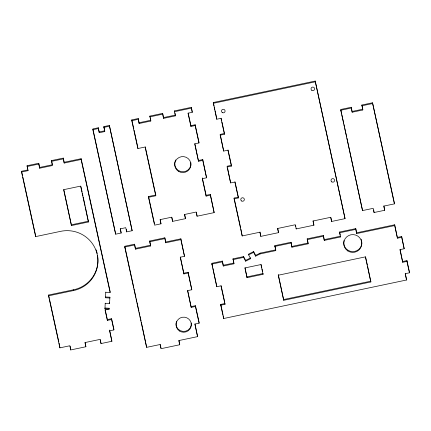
<?xml version="1.0" encoding="UTF-8"?>
<svg xmlns="http://www.w3.org/2000/svg" width="431" height="431" viewBox="0 0 431 431"><rect width="100%" height="100%" fill="white"/><g stroke="black" fill="none" stroke-linecap="round" stroke-linejoin="round"><path stroke-width="0.65" d="M21.55 172.028L21.566 171.252L28.004 169.895L27.988 170.671L21.55 172.028L35.644 236.603L60.696 231.323A30.773 30.278 1.2 0 1 97.239 254.597A30.773 30.278 1.2 0 1 73.615 290.537L48.563 295.811L59.914 347.849L69.838 345.759L70.749 349.94L85.882 346.75L85.117 342.392M27.988 170.671L27.094 165.73L38.742 163.279L39.636 168.219L52.393 165.531L51.499 160.591L63.303 158.102L64.197 163.047L81.114 159.481L81.13 158.705L64.214 162.271M35.644 236.603L35.66 235.827M39.636 168.219L38.742 163.279M48.563 295.811L48.579 295.036L73.631 289.761A30.773 30.278 1.2 0 0 97.562 255.432M64.197 163.047L63.303 158.102M59.914 347.849L59.079 343.168M85.343 206.853L88.457 221.981L71.465 225.558L63.799 189.559M70.749 349.94L70.113 346.174M73.615 290.537L73.631 289.761M92.864 129.688L92.88 128.912L98.376 127.754L99.27 132.71L104.765 131.557L103.871 126.601L109.366 125.443L132.15 230.709L126.655 231.867L125.744 227.687L120.249 228.845L121.159 233.02L115.664 234.178L92.864 129.688L98.36 128.535L98.376 127.754M104.765 131.557L103.871 126.601M109.63 330.049L111.898 341.271L101.01 343.566L100.375 339.8M109.302 309.032L104.965 308.817L104.981 308.041L109.318 308.257L109.302 309.032L105.056 309.927L107.335 320.373L111.581 319.479L111.597 318.703L107.351 319.597L107.335 320.373M105.514 297.773L105.53 296.997L109.873 297.207L109.857 297.988L105.514 297.773L105.778 292.089M132.15 230.709L109.366 125.443M105.239 303.295L109.576 303.51L109.593 302.729M105.789 292.25L110.131 292.46L110.147 291.685L81.13 158.705M115.664 234.178L93.026 129.569M111.898 341.271L109.614 330.825L113.865 329.93L113.881 329.149L111.597 318.703M121.159 233.02L120.394 228.662M178.967 340.393L179.732 344.752L160.973 348.701L160.063 344.525L146.642 347.348L124.753 247.038L124.769 246.263L134.564 244.199L135.458 249.156L150.591 245.972L149.692 241.015L164.825 237.826L165.72 242.782L180.853 239.598L180.869 238.822L165.736 242.006M126.655 231.867L126.671 231.086M160.224 219.454L160.989 223.813L154.594 225.16L148.512 197.296L155.763 195.771L145.123 147.009L137.872 148.539L131.794 120.675L131.811 119.899L138.243 118.541L139.143 123.498L150.791 121.041L150.807 120.265L139.159 122.722M135.458 249.156L134.564 244.199M139.143 123.498L138.243 118.541M137.872 148.539L137.888 147.758M150.791 121.041L149.891 116.09L162.654 113.401L163.548 118.358L175.352 115.869L175.369 115.093L163.565 117.582M148.512 197.296L148.528 196.52L155.78 194.995L147.833 158.586M146.642 347.348L141.368 322.313M150.591 245.972L149.692 241.015M155.763 195.771L155.78 194.995M163.548 118.358L162.654 113.401M165.72 242.782L164.825 237.826M175.352 115.869L174.453 110.912L191.369 107.351L192.264 112.308L188.018 113.202L190.906 126.439L195.151 125.54L195.173 124.769L190.922 125.663L190.906 126.439M184.673 214.304L185.438 218.668L172.594 221.372L171.958 217.607M183.918 273.152L188.164 272.257L188.148 273.033L183.902 273.927L180.411 257.075M183.902 273.927L180.255 257.21L184.5 256.316L180.869 238.822M192.264 112.308L191.369 107.351M191.213 306.586L195.458 305.692L195.442 306.468L191.197 307.362L187.706 290.516M191.197 307.362L187.55 290.645L191.795 289.751L188.164 272.257M210.371 194.424L210.355 195.2L206.11 196.1L206.126 195.318L210.371 194.424L214.153 212.618L197.075 216.217L196.439 212.451M198.524 160.494L202.769 159.594L202.753 160.375L198.508 161.269L194.866 143.722M198.508 161.269L194.704 143.852L198.955 142.957L198.971 142.182L195.173 124.769M179.732 344.752L178.822 340.571L197.581 336.622L195.001 323.934M197.581 336.622L194.844 324.085L199.095 323.191L199.111 322.41L195.458 305.692M206.11 196.1L202.306 178.682L206.557 177.787L202.769 159.594M234.103 198.842L238.348 197.948L234.873 182.022L230.628 182.916L227.153 166.996L231.399 166.102L227.924 150.182L223.678 151.076L220.203 135.151L224.449 134.256L220.979 118.336L216.728 119.231L213.27 102.53L315.206 81.06L345.042 218.636L331.59 221.469L330.685 217.305L312.987 221.028L313.897 225.197L296.199 228.92L295.289 224.756L277.591 228.484L278.501 232.648L260.803 236.377L259.893 232.212L242.195 235.94L234.103 198.842L234.119 198.066L238.365 197.172L235.03 181.882M405.355 273.556L406.573 279.994L223.657 318.52L220.747 305.186L224.993 304.291L220.963 285.834L216.718 286.728L211.793 263.309L222.412 261.073L223.306 266.029L233.925 263.794L233.941 263.018L223.323 265.254M216.728 119.231L216.745 118.455M216.718 286.728L216.734 285.952M220.203 135.151L220.219 134.375L224.465 133.481L224.449 134.256M223.678 151.076L220.219 134.375M220.747 305.186L220.764 304.41L225.009 303.516L224.993 304.291M223.306 266.029L222.412 261.073M223.657 318.52L223.673 317.744M227.153 166.996L227.169 166.221L231.415 165.326L231.399 166.102M230.628 182.916L227.584 168.128M233.925 263.794L233.031 258.837L243.65 256.601L245.627 260.41L245.611 261.186L250.616 258.675L250.632 257.9L245.627 260.41M238.348 197.948L238.365 197.172M242.195 235.94L240.934 229.303M245.611 261.186L243.634 257.377L243.65 256.601M247.049 276.896L263.066 273.523L263.05 274.299L247.033 277.672L245.061 267.807M250.616 258.675L248.639 254.866L248.655 254.091L253.66 251.58L255.637 255.389L255.621 256.165L260.119 253.907L275.743 250.616L275.759 249.84L260.135 253.132L255.637 255.389M255.621 256.165L253.643 252.356L253.66 251.58M260.119 253.907L260.135 253.132M260.803 236.377L260.038 232.029M275.743 250.616L274.843 245.659L291.027 242.254L291.922 247.211L308.1 243.801L308.117 243.025L291.938 246.43M278.501 232.648L277.736 228.301M367.643 266.385L370.854 281.949L283.727 300.299L278.27 274.445M291.922 247.211L291.027 242.254M296.199 228.92L296.216 228.144M308.1 243.801L307.206 238.844L323.385 235.439L324.279 240.39L340.463 236.985L340.479 236.21L324.295 239.614M345.042 218.636L315.206 81.06M313.897 225.197L313.132 220.85M324.279 240.39L323.385 235.439M331.59 221.469L330.96 217.714M383.919 205.926L384.684 210.285L374.065 212.521L373.154 208.345L362.536 210.581L340.662 109.496L351.281 107.26L352.175 112.216L362.794 109.975L362.81 109.199L352.192 111.435M340.463 236.985L339.563 232.029L355.747 228.624L356.642 233.575L394.694 225.564L394.71 224.788L356.658 232.799M352.175 112.216L351.281 107.26M356.642 233.575L355.747 228.624M362.794 109.975L361.9 105.024L372.519 102.783L394.408 203.093L394.392 203.874L383.773 206.11L384.684 210.285M362.536 210.581L346.955 138.34M394.392 203.874L372.519 102.783M374.065 212.521L373.693 209.956M397.468 237.411L401.703 236.522L401.687 237.298L397.452 238.192L394.71 224.788M402.726 261.504L406.956 260.615L406.939 261.391L402.71 262.28L400.103 249.495M402.71 262.28L399.952 249.641L404.181 248.752L401.703 236.522M406.573 279.994L405.199 273.701L409.434 272.812L409.45 272.031L406.956 260.615M104.965 308.817L105.223 303.133M109.576 303.51L109.873 297.207M248.639 254.866L253.643 252.356M213.253 103.305L315.19 81.842M131.794 120.675L138.227 119.317M149.875 116.866L162.638 114.177M174.436 111.694L191.353 108.127M103.855 127.377L109.35 126.218M99.286 131.934L104.781 130.776M27.078 166.506L38.725 164.055M51.483 161.366L63.287 158.883M39.652 167.444L52.41 164.755L51.499 160.591M340.646 110.271L351.265 108.036M361.884 105.8L372.503 103.564M71.481 224.783L88.474 221.205M124.753 247.038L134.547 244.98M149.676 241.791L164.809 238.607M135.474 248.38L150.608 245.196M274.827 246.435L291.011 243.03M307.19 239.62L323.369 236.215M339.547 232.805L355.731 229.4M211.777 264.084L222.396 261.849M233.015 259.613L243.634 257.377M283.743 299.523L370.87 281.174M401.687 237.298L404.181 248.752M406.939 261.391L409.434 272.812M394.694 225.564L397.452 238.192M361.9 105.024L362.681 108.607M340.808 110.147L341.519 113.428M341.805 114.738L343.669 123.261M343.954 124.575L344.525 127.193M344.811 128.508L346.669 137.031M365.542 256.741L366.522 261.24M366.803 262.527L367.363 265.097M370.854 281.949L365.386 256.871L278.254 275.226L283.727 300.299M339.563 232.029L340.215 235.014M307.206 238.844L307.987 242.427M295.564 225.171L295.822 226.361M274.843 245.659L275.625 249.242M261.078 264.435L261.789 267.678M262.075 268.976L262.641 271.578M263.05 274.299L260.922 264.559L244.905 267.931L247.033 277.672M221.13 118.196L221.69 120.745M221.965 122.016L224.33 132.845M228.08 150.042L231.28 164.69M213.27 102.53L213.965 105.714M214.245 106.99L214.8 109.539M215.08 110.81L216.604 117.814M234.119 198.066L240.649 228.004M233.031 258.837L233.812 262.42M195.151 125.54L198.955 142.957M202.753 160.375L206.557 177.787M210.355 195.2L214.153 212.618M188.175 113.057L190.922 125.663M202.322 177.906L206.126 195.318M221.119 285.694L224.734 302.244M211.933 263.955L212.639 267.193M212.925 268.486L216.594 285.3M220.764 304.41L222.978 314.565M223.258 315.837L223.533 317.108M174.453 110.912L174.717 112.108M174.975 113.305L175.239 114.495M197.075 216.217L196.164 212.036L184.527 214.487L185.438 218.668M180.853 239.598L184.5 256.316M188.148 273.033L191.795 289.751M195.442 306.468L199.095 323.191M149.891 116.09L150.155 117.28M150.414 118.477L150.678 119.673M172.594 221.372L171.683 217.192L160.079 219.638L160.989 223.813M145.279 146.885L147.547 157.288M131.811 119.899L133.788 128.966M134.073 130.264L137.748 147.111M148.528 196.52L154.47 223.737M160.208 344.342L160.989 347.925M126.283 229.297L126.542 230.493M124.915 246.92L133.782 287.569M134.073 288.878L135.932 297.401M136.218 298.715L136.789 301.334M137.074 302.648L138.933 311.171M139.224 312.48L139.795 315.104M140.08 316.413L141.082 321.003M98.36 128.535L99.27 132.71M81.114 159.481L110.131 292.46M111.581 319.479L113.865 329.93M80.931 186.634L82.068 191.854M82.353 193.158L82.919 195.766M83.205 197.069L85.058 205.549M88.457 221.981L80.629 186.106L63.637 189.683L71.465 225.558M105.212 309.803L107.351 319.597M101.01 343.566L100.1 339.386L84.972 342.57L85.882 346.75M27.094 165.73L27.746 168.704M21.566 171.252L22.563 175.816M22.848 177.119L35.514 235.175M48.579 295.036L49.29 298.29M49.57 299.588L58.799 341.869M190.868 162.638A8.124 7.995 1.2 0 1 183.218 171.78A8.124 7.995 1.2 0 1 174.711 163.387M174.754 162.87A8.124 7.995 1.2 0 1 174.948 161.835M175.094 161.334A8.124 7.995 1.2 0 1 175.729 159.896M96.048 249.727A30.773 30.278 1.2 0 1 97.185 253.498M361.641 240.859A9.051 8.906 1.2 0 1 352.633 251.623A9.051 8.906 1.2 0 1 344.019 240.541M361.103 239.194A9.051 8.906 1.2 0 1 361.501 240.293M191.299 323.018A7.661 7.537 1.2 0 1 182.938 331.412A7.661 7.537 1.2 0 1 176.414 321.558M178.402 171.285A8.124 7.995 1.2 0 0 190.928 164.981A8.124 7.995 1.2 0 0 179.107 157.455A8.124 7.995 1.2 0 0 178.402 171.285M331.822 181.893A1.81 1.783 1.2 0 0 334.612 180.487A1.81 1.783 1.2 0 0 331.978 178.811A1.81 1.783 1.2 0 0 331.822 181.893M241.592 200.981A1.789 1.756 1.2 0 0 244.345 199.596A1.789 1.756 1.2 0 0 241.748 197.937A1.789 1.756 1.2 0 0 241.592 200.981M222.299 112.556A1.81 1.783 1.2 0 0 225.09 111.15A1.81 1.783 1.2 0 0 222.461 109.474A1.81 1.783 1.2 0 0 222.299 112.556M311.845 90.359A1.81 1.783 1.2 0 0 314.635 88.953A1.81 1.783 1.2 0 0 312.006 87.277A1.81 1.783 1.2 0 0 311.845 90.359M347.865 250.971A9.051 8.906 1.2 0 0 361.819 243.951A9.051 8.906 1.2 0 0 348.652 235.568A9.051 8.906 1.2 0 0 347.865 250.971M179.485 330.997A7.661 7.537 1.2 0 0 191.326 325.109A7.661 7.537 1.2 0 0 180.217 317.959A7.661 7.537 1.2 0 0 179.485 330.997"/></g></svg>
